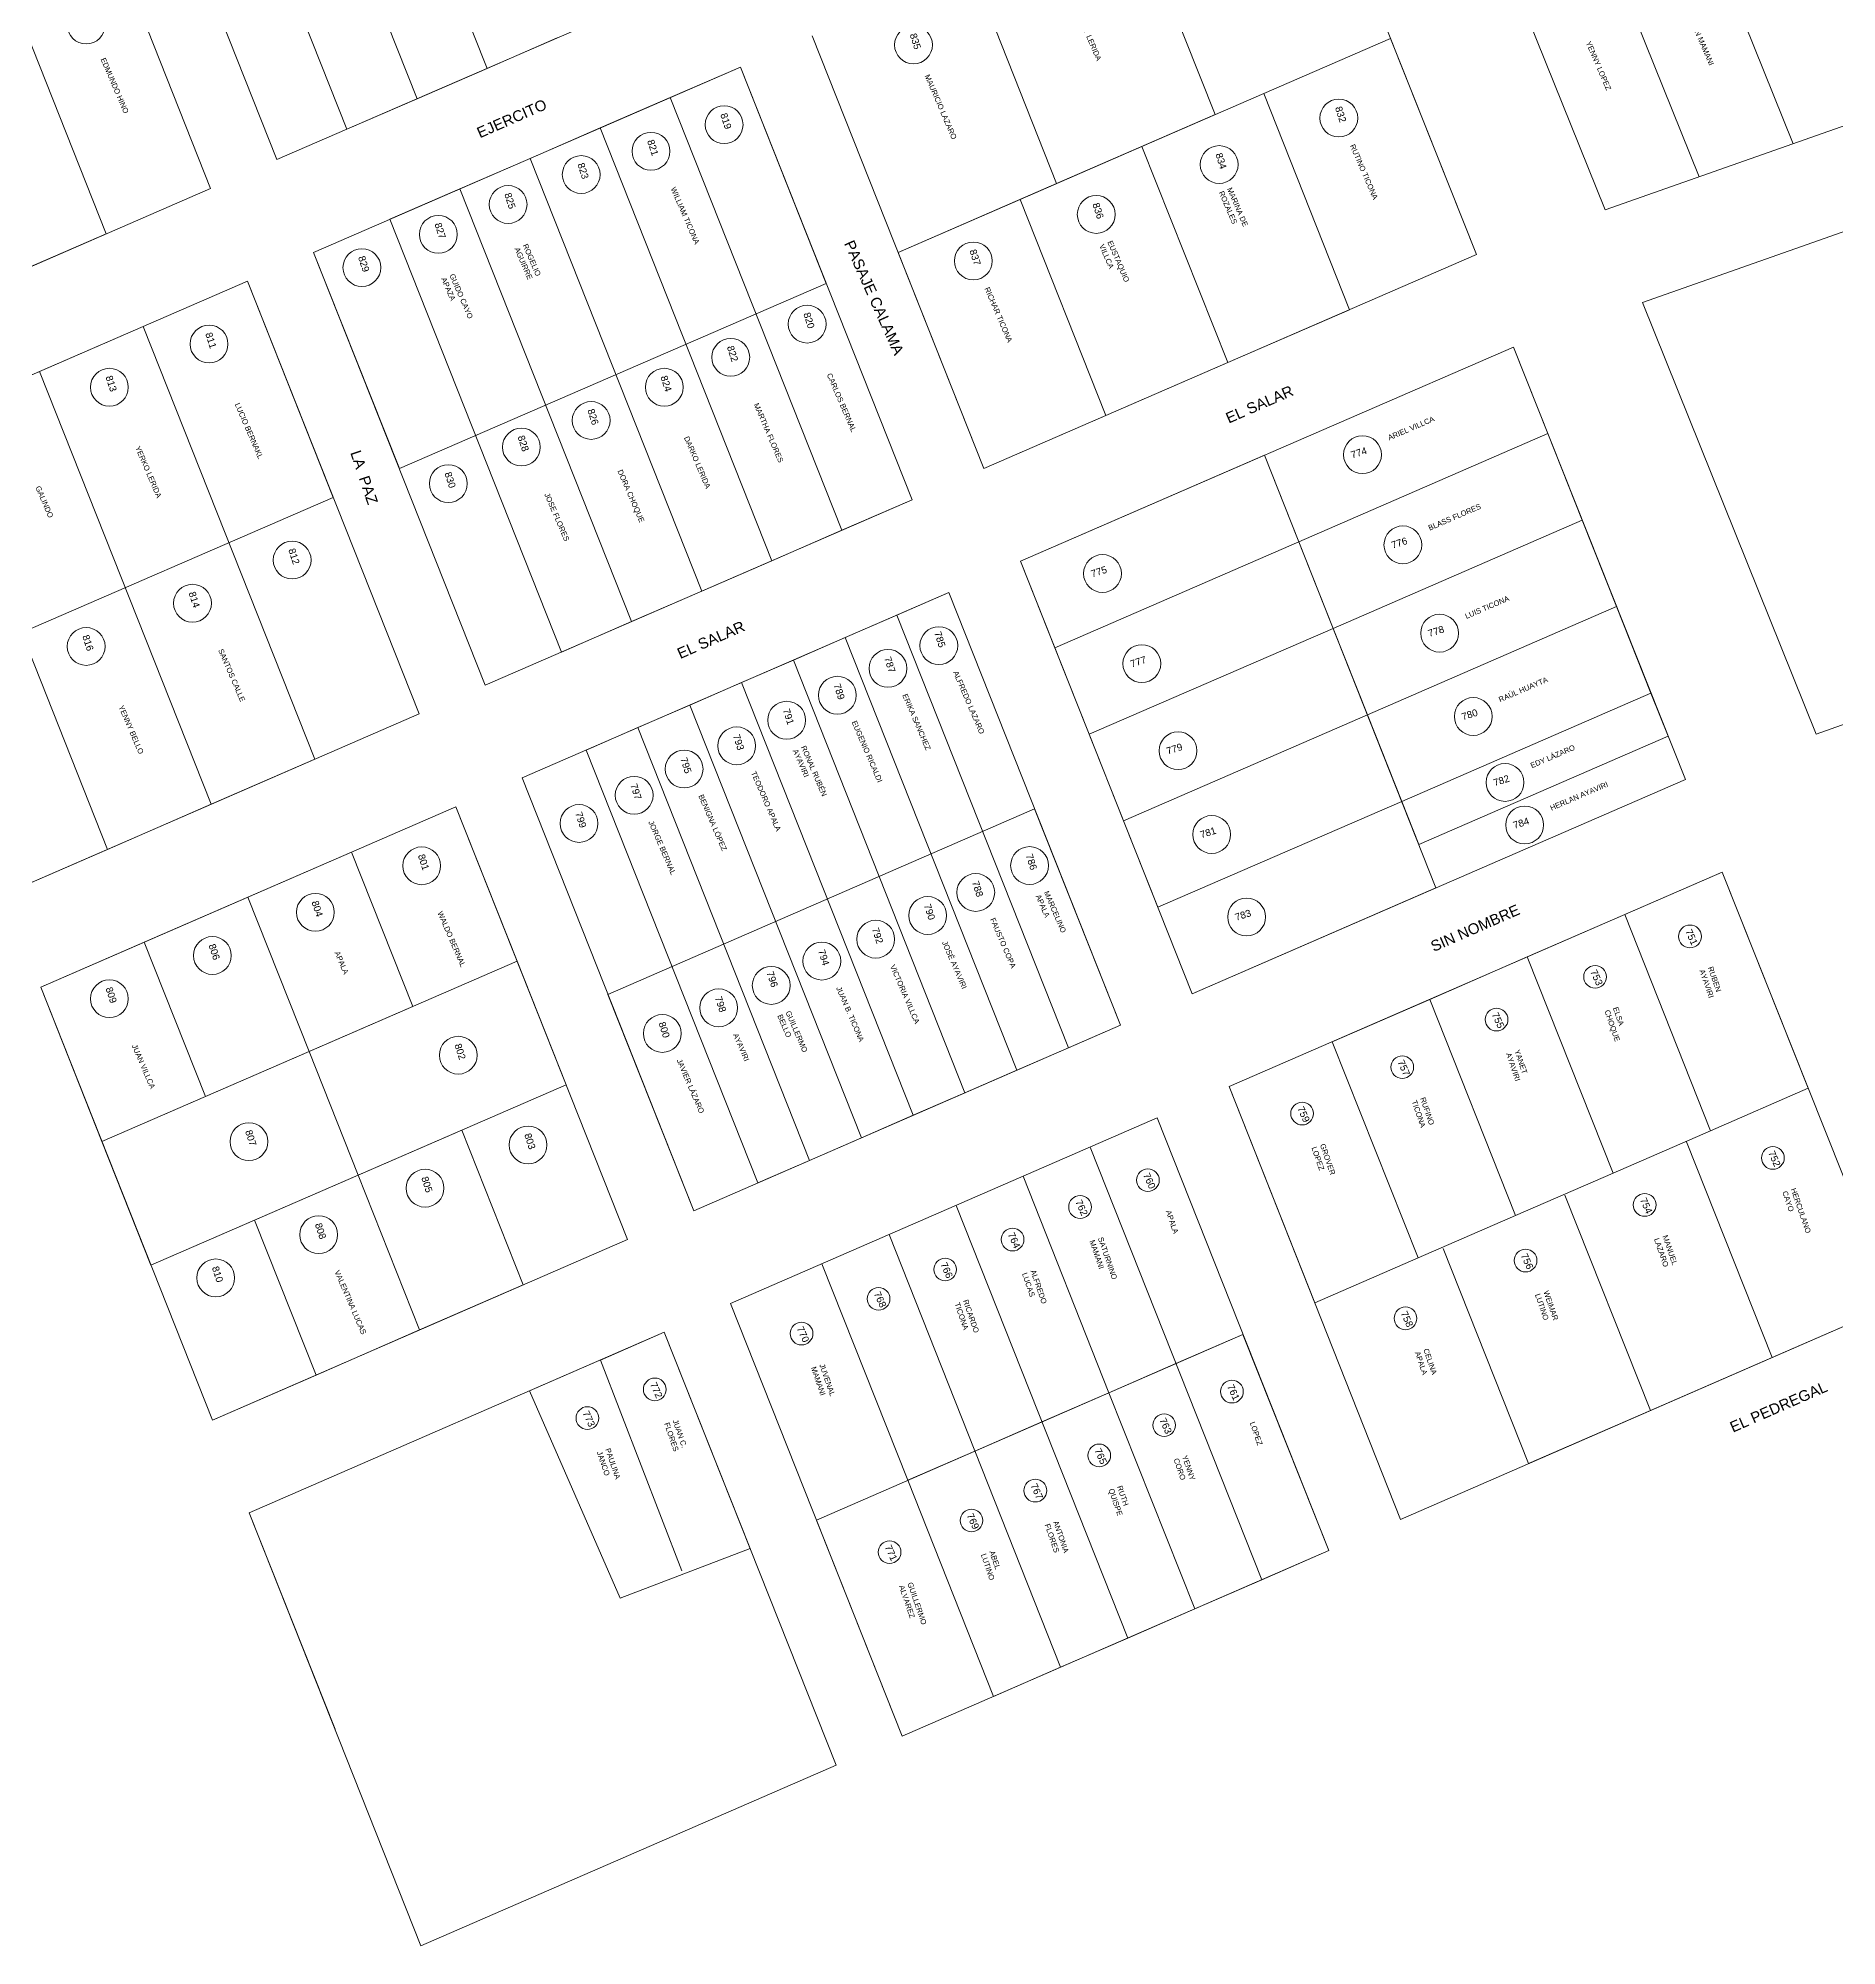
# Model space of a CAD drawing. Header units: metres. Extents: x 577726 to 579252, y 7804053 to 7806277.
# Drawn here: x 578415.8 to 578851.2, y 7804053.4 to 7804515.1 of the extents above; entities that cross this region are included whole.
import ezdxf

# ---------------------------------------------------------------- set-up
doc = ezdxf.new("R2010")
doc.units = ezdxf.units.M
doc.layers.add('CODIGOS', color=80, linetype='Continuous', lineweight=20)
doc.layers.add('V-NODE-TEXT', color=11, linetype='Continuous', lineweight=60)
doc.styles.get("Standard").update_dxf_attribs({"font": 'simplex.shx'})

msp = doc.modelspace()

# ---------------------------------------------------------------- linework, layer by layer
at = {"layer": 'CODIGOS', "linetype": 'Continuous', "lineweight": 5}
for centre, radius in [((578427.4, 7804518.29), 4.58), ((578627.69, 7804513.46), 4.58), ((578581.84, 7804494.16), 4.58), ((578730.65, 7804495.77), 4.58), ((578564.14, 7804487.72), 4.58), ((578701.69, 7804484.51), 4.58), ((578547.25, 7804482.09), 4.58), ((578529.55, 7804474.85), 4.58), ((578671.93, 7804472.44), 4.58), ((578512.66, 7804467.61), 4.58), ((578642.17, 7804461.18), 4.58), ((578494.16, 7804459.57), 4.58), ((578601.95, 7804445.89), 4.58), ((578457.16, 7804441.07), 4.58), ((578583.45, 7804437.85), 4.58), ((578433.03, 7804430.61), 4.58), ((578567.36, 7804430.61), 4.58), ((578549.66, 7804422.57), 4.58), ((578532.77, 7804416.13), 4.58), ((578736.38, 7804414.29), 4.58), ((578515.08, 7804407.28), 4.58), ((578746.16, 7804392.46), 4.58), ((578477.27, 7804388.78), 4.58), ((578673.44, 7804385.52), 4.58), ((578453.14, 7804378.33), 4.58), ((578633.83, 7804368.07), 4.58), ((578755.06, 7804371.08), 4.58), ((578427.4, 7804367.87), 4.58), ((578682.97, 7804363.71), 4.58), ((578621.51, 7804362.56), 4.58), ((578609.26, 7804356.06), 4.58), ((578596.99, 7804350.01), 4.58), ((578763.2, 7804350.92), 4.58), ((578584.89, 7804343.81), 4.58), ((578691.73, 7804342.63), 4.58), ((578572.16, 7804338.2), 4.58), ((578560.06, 7804331.85), 4.58), ((578770.89, 7804334.95), 4.58), ((578546.72, 7804325.03), 4.58), ((578699.88, 7804322.36), 4.58), ((578775.65, 7804324.66), 4.58), ((578508.64, 7804314.78), 4.58), ((578655.79, 7804314.84), 4.58), ((578642.76, 7804308.33), 4.58), ((578482.9, 7804303.52), 4.58), ((578631.13, 7804302.75), 4.58), ((578708.33, 7804302.39), 4.58), ((578618.55, 7804297.01), 4.58), ((578815.67, 7804297.69), 2.75), ((578457.96, 7804293.06), 4.58), ((578605.5, 7804291.71), 4.58), ((578593.25, 7804285.82), 4.58), ((578792.69, 7804287.9), 2.75), ((578433.03, 7804282.6), 4.58), ((578580.53, 7804280.4), 4.58), ((578768.84, 7804277.55), 2.75), ((578566.88, 7804274.2), 4.58), ((578517.49, 7804268.93), 4.58), ((578746.02, 7804266.04), 2.75), ((578721.77, 7804254.81), 2.75), ((578466.81, 7804248.01), 4.58), ((578534.38, 7804247.21), 4.58), ((578835.74, 7804244.06), 2.75), ((578509.44, 7804236.75), 4.58), ((578684.43, 7804238.69), 2.75), ((578668.01, 7804232.19), 2.75), ((578804.7, 7804232.69), 2.75), ((578483.7, 7804225.49), 4.58), ((578651.68, 7804224.31), 2.75), ((578775.87, 7804219.23), 2.75), ((578458.77, 7804215.03), 4.58), ((578635.35, 7804217.07), 2.75), ((578619.24, 7804209.96), 2.75), ((578746.79, 7804205.24), 2.75), ((578600.59, 7804201.55), 2.75), ((578565.06, 7804188.04), 2.75), ((578704.78, 7804187.51), 2.75), ((578548.74, 7804181.09), 2.75), ((578688.38, 7804179.38), 2.75), ((578672.65, 7804172.06), 2.75), ((578657.18, 7804163.54), 2.75), ((578641.73, 7804156.31), 2.75), ((578621.9, 7804148.65), 2.75)]:
    msp.add_circle(centre, radius, dxfattribs=at)
at = {"layer": 'V-NODE-TEXT', "lineweight": 5}
for p, q in [((578524.48, 7804507.79), (578481.53, 7804616.09)), ((578464.16, 7804609.72), (578507.51, 7804500.43)), ((578490.54, 7804493.06), (578446.79, 7804603.35)), ((578473.56, 7804485.7), (578429.42, 7804596.99)), ((578413, 7804590.97), (578457.52, 7804478.74)), ((578753.08, 7804577.99), (578795.14, 7804473.52)), ((578722.38, 7804567.37), (578764, 7804462.73)), ((578700.7, 7804496.6), (578679.93, 7804548.95)), ((578819.65, 7804541.75), (578840.67, 7804489.54)), ((578576.88, 7804530.53), (578473.56, 7804485.7)), ((578662.33, 7804479.93), (578641.56, 7804532.3)), ((578796.88, 7804533.75), (578817.9, 7804481.53)), ((578409.4, 7804525.42), (578432.26, 7804467.78)), ((578524.48, 7804507.79), (578541.45, 7804515.16)), ((578644.73, 7804410.92), (578603.19, 7804515.65)), ((578712.5, 7804501.72), (578743.19, 7804515.05)), ((578764, 7804462.73), (578743.19, 7804515.05)), ((578795.14, 7804473.52), (578912.87, 7804514.95)), ((578585.79, 7804508.09), (578482.47, 7804463.25)), ((578507.51, 7804500.43), (578524.48, 7804507.79)), ((578585.79, 7804508.09), (578568.81, 7804500.73)), ((578585.79, 7804508.09), (578627.33, 7804403.36)), ((578585.79, 7804508.09), (578606.55, 7804455.75)), ((578490.54, 7804493.06), (578507.51, 7804500.43)), ((578568.81, 7804500.73), (578551.84, 7804493.36)), ((578610.36, 7804395.99), (578568.81, 7804500.73)), ((578682.99, 7804488.9), (578712.5, 7804501.72)), ((578712.5, 7804501.72), (578733.26, 7804449.38)), ((578473.56, 7804485.7), (578490.54, 7804493.06)), ((578551.84, 7804493.36), (578534.87, 7804485.99)), ((578593.39, 7804388.62), (578551.84, 7804493.36)), ((578662.33, 7804479.93), (578700.7, 7804496.6)), ((578804.15, 7804451.14), (578922.39, 7804492.77)), ((578653.48, 7804476.08), (578682.99, 7804488.9)), ((578682.99, 7804488.9), (578703.75, 7804436.56)), ((578534.87, 7804485.99), (578517.9, 7804478.63)), ((578576.42, 7804381.25), (578534.87, 7804485.99)), ((578623.97, 7804463.26), (578662.33, 7804479.93)), ((578457.52, 7804478.74), (578357, 7804435.11)), ((578517.9, 7804478.63), (578500.93, 7804471.26)), ((578559.45, 7804373.88), (578517.9, 7804478.63)), ((578623.97, 7804463.26), (578653.48, 7804476.08)), ((578653.48, 7804476.08), (578674.24, 7804423.74)), ((578500.93, 7804471.26), (578542.48, 7804366.51)), ((578407.18, 7804456.89), (578432.26, 7804467.78)), ((578524.03, 7804358.49), (578482.47, 7804463.25)), ((578482.47, 7804463.25), (578503.23, 7804410.91)), ((578644.73, 7804410.92), (578623.97, 7804463.26)), ((578764, 7804462.73), (578644.73, 7804410.92)), ((578466.43, 7804456.29), (578365.91, 7804412.66)), ((578466.43, 7804456.29), (578507.99, 7804351.53)), ((578466.43, 7804456.29), (578487.19, 7804403.95)), ((578503.23, 7804410.91), (578606.55, 7804455.75)), ((578804.15, 7804451.14), (578846.21, 7804346.67)), ((578703.75, 7804436.56), (578733.26, 7804449.38)), ((578416.08, 7804434.44), (578441.17, 7804445.33)), ((578482.74, 7804340.56), (578441.17, 7804445.33)), ((578772.92, 7804440.31), (578653.63, 7804388.48)), ((578772.92, 7804440.31), (578814.55, 7804335.67)), ((578772.92, 7804440.31), (578781.25, 7804419.38)), ((578390.99, 7804423.55), (578416.08, 7804434.44)), ((578416.08, 7804434.44), (578457.65, 7804329.66)), ((578674.24, 7804423.74), (578703.75, 7804436.56)), ((578390.99, 7804423.55), (578432.57, 7804318.76)), ((578644.73, 7804410.92), (578674.24, 7804423.74)), ((578720.96, 7804393.19), (578781.25, 7804419.38)), ((578781.25, 7804419.38), (578789.57, 7804398.45)), ((578653.63, 7804388.48), (578712.65, 7804414.13)), ((578754.18, 7804309.42), (578712.65, 7804414.13)), ((578712.65, 7804414.13), (578720.96, 7804393.19)), ((578487.19, 7804403.95), (578386.67, 7804360.32)), ((578627.33, 7804403.36), (578524.03, 7804358.49)), ((578627.33, 7804403.36), (578610.36, 7804395.99)), ((578610.36, 7804395.99), (578593.39, 7804388.62)), ((578729.26, 7804372.25), (578789.57, 7804398.45)), ((578789.57, 7804398.45), (578797.9, 7804377.53)), ((578720.96, 7804393.19), (578661.93, 7804367.55)), ((578720.96, 7804393.19), (578729.26, 7804372.25)), ((578593.39, 7804388.62), (578576.42, 7804381.25)), ((578695.17, 7804283.76), (578653.63, 7804388.48)), ((578653.63, 7804388.48), (578661.93, 7804367.55)), ((578846.21, 7804346.67), (578966.82, 7804389.29)), ((578532.93, 7804336.04), (578636.23, 7804380.92)), ((578576.42, 7804381.25), (578559.45, 7804373.88)), ((578636.23, 7804380.92), (578623.69, 7804375.47)), ((578636.23, 7804380.92), (578677.77, 7804276.19)), ((578737.57, 7804351.32), (578797.9, 7804377.53)), ((578797.9, 7804377.53), (578806.22, 7804356.6)), ((578559.45, 7804373.88), (578542.48, 7804366.51)), ((578623.69, 7804375.47), (578611.14, 7804370.02)), ((578623.69, 7804375.47), (578665.23, 7804270.74)), ((578611.14, 7804370.02), (578598.6, 7804364.57)), ((578611.14, 7804370.02), (578652.69, 7804265.29)), ((578729.26, 7804372.25), (578670.24, 7804346.61)), ((578729.26, 7804372.25), (578737.57, 7804351.32)), ((578598.6, 7804364.57), (578586.06, 7804359.13)), ((578598.6, 7804364.57), (578640.15, 7804259.83)), ((578661.93, 7804367.55), (578670.24, 7804346.61)), ((578586.06, 7804359.13), (578573.52, 7804353.68)), ((578586.06, 7804359.13), (578627.61, 7804254.38)), ((578806.22, 7804356.6), (578745.87, 7804330.38)), ((578806.22, 7804356.6), (578810.38, 7804346.13)), ((578507.99, 7804351.53), (578407.48, 7804307.87)), ((578573.52, 7804353.68), (578560.98, 7804348.23)), ((578573.52, 7804353.68), (578615.07, 7804248.93)), ((578737.57, 7804351.32), (578678.54, 7804325.67)), ((578737.57, 7804351.32), (578745.87, 7804330.38)), ((578560.98, 7804348.23), (578548.43, 7804342.78)), ((578560.98, 7804348.23), (578602.53, 7804243.47)), ((578670.24, 7804346.61), (578678.54, 7804325.67)), ((578810.38, 7804346.13), (578750.02, 7804319.91)), ((578457.65, 7804329.66), (578482.74, 7804340.56)), ((578548.43, 7804342.78), (578589.99, 7804238.02)), ((578574.49, 7804231.28), (578532.93, 7804336.04)), ((578814.55, 7804335.67), (578695.17, 7804283.76)), ((578416.39, 7804285.41), (578516.9, 7804329.08)), ((578432.57, 7804318.76), (578457.65, 7804329.66)), ((578558.46, 7804224.31), (578516.9, 7804329.08)), ((578516.9, 7804329.08), (578531.73, 7804291.69)), ((578657.01, 7804328.53), (578553.73, 7804283.62)), ((578677.77, 7804276.19), (578657.01, 7804328.53)), ((578745.87, 7804330.38), (578686.85, 7804304.74)), ((578745.87, 7804330.38), (578750.02, 7804319.91)), ((578678.54, 7804325.67), (578686.85, 7804304.74)), ((578407.48, 7804307.87), (578432.57, 7804318.76)), ((578466.56, 7804307.21), (578491.65, 7804318.11)), ((578491.65, 7804318.11), (578506.48, 7804280.72)), ((578704.07, 7804261.32), (578823.47, 7804313.25)), ((578823.47, 7804313.25), (578799.86, 7804302.98)), ((578823.47, 7804313.25), (578865.09, 7804208.61)), ((578823.47, 7804313.25), (578844.28, 7804260.93)), ((578695.17, 7804283.76), (578754.18, 7804309.42)), ((578441.48, 7804296.31), (578466.56, 7804307.21)), ((578481.39, 7804269.82), (578466.56, 7804307.21)), ((578799.86, 7804302.98), (578776.26, 7804292.71)), ((578799.86, 7804302.98), (578820.67, 7804250.66)), ((578416.39, 7804285.41), (578441.48, 7804296.31)), ((578456.31, 7804258.93), (578441.48, 7804296.31)), ((578531.73, 7804291.69), (578431.23, 7804248.03)), ((578531.73, 7804291.69), (578543.59, 7804261.78)), ((578776.26, 7804292.71), (578752.65, 7804282.45)), ((578776.26, 7804292.71), (578797.07, 7804240.4)), ((578416.39, 7804285.41), (578457.97, 7804180.62)), ((578416.39, 7804285.41), (578431.23, 7804248.03)), ((578481.39, 7804269.82), (578506.48, 7804280.72)), ((578574.49, 7804231.28), (578553.73, 7804283.62)), ((578752.65, 7804282.45), (578729.05, 7804272.18)), ((578752.65, 7804282.45), (578773.46, 7804230.13)), ((578677.77, 7804276.19), (578574.49, 7804231.28)), ((578677.77, 7804276.19), (578665.23, 7804270.74)), ((578729.05, 7804272.18), (578749.86, 7804219.86)), ((578456.31, 7804258.93), (578481.39, 7804269.82)), ((578493.26, 7804239.92), (578481.39, 7804269.82)), ((578665.23, 7804270.74), (578652.69, 7804265.29)), ((578443.09, 7804218.12), (578543.59, 7804261.78)), ((578652.69, 7804265.29), (578640.15, 7804259.83)), ((578431.23, 7804248.03), (578456.31, 7804258.93)), ((578640.15, 7804259.83), (578627.61, 7804254.38)), ((578745.61, 7804156.59), (578704.07, 7804261.32)), ((578704.07, 7804261.32), (578724.83, 7804208.98)), ((578844.28, 7804260.93), (578820.67, 7804250.66)), ((578686.67, 7804253.75), (578583.4, 7804208.83)), ((578627.61, 7804254.38), (578615.07, 7804248.93)), ((578686.67, 7804253.75), (578728.21, 7804149.02)), ((578431.23, 7804248.03), (578443.09, 7804218.12)), ((578493.26, 7804239.92), (578518.35, 7804250.81)), ((578518.35, 7804250.81), (578533.22, 7804213.33)), ((578615.07, 7804248.93), (578602.53, 7804243.47)), ((578820.67, 7804250.66), (578797.07, 7804240.4)), ((578814.81, 7804248), (578835.59, 7804195.76)), ((578602.53, 7804243.47), (578589.99, 7804238.02)), ((578670.44, 7804246.69), (578711.99, 7804141.96)), ((578468.18, 7804229.02), (578493.26, 7804239.92)), ((578493.26, 7804239.92), (578508.13, 7804202.43)), ((578675, 7804187.23), (578654.22, 7804239.64)), ((578797.07, 7804240.4), (578773.46, 7804230.13)), ((578806.09, 7804182.92), (578785.35, 7804235.08)), ((578637.99, 7804232.58), (578679.54, 7804127.83)), ((578773.46, 7804230.13), (578749.86, 7804219.86)), ((578443.09, 7804218.12), (578468.18, 7804229.02)), ((578468.18, 7804229.02), (578483.05, 7804191.52)), ((578663.31, 7804120.77), (578621.76, 7804225.52)), ((578558.46, 7804224.31), (578457.97, 7804180.62)), ((578755.88, 7804222.16), (578776.59, 7804170.08)), ((578626.32, 7804166.04), (578605.53, 7804218.46)), ((578749.86, 7804219.86), (578724.83, 7804208.98)), ((578508.13, 7804202.43), (578533.22, 7804213.33)), ((578624.96, 7804104.07), (578583.4, 7804208.83)), ((578865.09, 7804208.61), (578745.61, 7804156.59)), ((578865.09, 7804208.61), (578745.61, 7804156.59)), ((578865.09, 7804208.61), (578835.59, 7804195.76)), ((578567.37, 7804201.86), (578466.88, 7804158.16)), ((578483.05, 7804191.52), (578508.13, 7804202.43)), ((578567.37, 7804201.86), (578537.86, 7804189.03)), ((578567.37, 7804201.86), (578608.93, 7804097.09)), ((578567.37, 7804201.86), (578588.13, 7804149.52)), ((578604.2, 7804156.41), (578707.45, 7804201.36)), ((578707.45, 7804201.36), (578691.23, 7804194.3)), ((578728.21, 7804149.02), (578707.45, 7804201.36)), ((578691.23, 7804194.3), (578675, 7804187.23)), ((578835.59, 7804195.76), (578806.09, 7804182.92)), ((578457.97, 7804180.62), (578483.05, 7804191.52)), ((578675, 7804187.23), (578658.78, 7804180.17)), ((578675, 7804187.23), (578695.76, 7804134.89)), ((578658.78, 7804180.17), (578642.55, 7804173.11)), ((578806.09, 7804182.92), (578776.59, 7804170.08)), ((578642.55, 7804173.11), (578626.32, 7804166.04)), ((578626.32, 7804166.04), (578647.08, 7804113.7)), ((578508.46, 7804053.36), (578466.88, 7804158.16)), ((578466.88, 7804158.16), (578487.65, 7804105.82)), ((578624.96, 7804104.07), (578604.2, 7804156.41)), ((578728.21, 7804149.02), (578624.96, 7804104.07)), ((578728.21, 7804149.02), (578624.96, 7804104.07)), ((578728.21, 7804149.02), (578711.99, 7804141.96)), ((578711.99, 7804141.96), (578695.76, 7804134.89)), ((578695.76, 7804134.89), (578679.54, 7804127.83)), ((578679.54, 7804127.83), (578663.31, 7804120.77)), ((578663.31, 7804120.77), (578647.08, 7804113.7)), ((578608.93, 7804097.09), (578508.46, 7804053.36)), ((578608.93, 7804097.09), (578508.46, 7804053.36))]:
    msp.add_line(p, q, dxfattribs=at)
at = {"layer": 'V-NODE-TEXT', "lineweight": 5, "flags": 128}
for points in [[(578567.37, 7804201.86), (578534.7, 7804187.66), (578556.67, 7804137.51), (578588.13, 7804149.52)], [(578567.37, 7804201.86), (578551.9, 7804195.13), (578571.61, 7804144.11), (578571.61, 7804144.11)]]:
    msp.add_lwpolyline(points, dxfattribs=at)

# ---------------------------------------------------------------- texts
at = {"layer": 'CODIGOS', "linetype": 'Continuous', "lineweight": 5, "attachment_point": 1}
for s, insert, char_height, width, rotation in [('{\\fArial|b0|i0|c0|p34;LUCY LERIDA}', (578668.55, 7804520.97), 1.3031, 16.1023, 293.2721), ('{\\fArial|b0|i0|c0|p34;VALENTIN MAMANI}', (578814.95, 7804524.19), 1.3031, 16.1023, 293.2721), ('{\\fArial|b0|i0|c0|p34; 835}', (578628.16, 7804517.11), 1.6941, 5.335, 287.8237), ('{\\fArial|b0|i0|c0|p34;YENNY LOPEZ}', (578791.62, 7804514.54), 1.3031, 16.1023, 293.2721), ('{\\fArial|b0|i0|c0|p34;EDMUNDO HINO}', (578432.06, 7804510.52), 1.3031, 16.1023, 293.2721), ('{\\fArial|b0|i0|c0|p34;MAURICIO LAZARO}', (578631.55, 7804506.49), 1.3031, 16.1023, 293.2721), ('{\\fArial|b0|i0|c0|p34;EJERCITO}', (578521.67, 7804493.24), 2.6062, 32.2047, 23.6699), ('{\\fArial|b0|i0|c0|p34; 832}', (578731.12, 7804499.41), 1.6941, 5.335, 287.8237), ('{\\fArial|b0|i0|c0|p34; 819}', (578582.3, 7804497.8), 1.6941, 5.335, 287.8237), ('{\\fArial|b0|i0|c0|p34; 821}', (578564.61, 7804491.37), 1.6941, 5.335, 287.8237), ('{\\fArial|b0|i0|c0|p34;RUTINO TICONA}', (578734.51, 7804489.6), 1.3031, 16.1023, 293.2721), ('{\\fArial|b0|i0|c0|p34; 823}', (578547.72, 7804485.74), 1.6941, 5.335, 287.8237), ('{\\fArial|b0|i0|c0|p34; 834}', (578702.16, 7804488.15), 1.6941, 5.335, 287.8237), ('{\\fArial|b0|i0|c0|p34;WILLIAM TICONA}', (578570.06, 7804479.23), 1.3031, 16.1023, 293.2721), ('{\\fArial|b0|i0|c0|p34;MARINA DE ROZALES}', (578704.75, 7804479.14), 1.3031, 16.1023, 293.2721), ('{\\fArial|b0|i0|c0|p34; 825}', (578530.02, 7804478.5), 1.6941, 5.335, 287.8237), ('{\\fArial|b0|i0|c0|p34; 836}', (578672.4, 7804476.09), 1.6941, 5.335, 287.8237), ('{\\fArial|b0|i0|c0|p34; 827}', (578513.13, 7804471.26), 1.6941, 5.335, 287.8237), ('{\\fArial|b0|i0|c0|p34;ROGELIO AGUIRRE}', (578534.26, 7804465.49), 1.3031, 16.1023, 293.2721), ('{\\fArial|b0|i0|c0|p34;PASAJE CALAMA}', (578613.21, 7804466.5), 2.6062, 32.2047, 294.1916), ('{\\fArial|b0|i0|c0|p34;EUSTAQUIO VILLCA}', (578675.79, 7804466.27), 1.3031, 16.1023, 293.2721), ('{\\fArial|b0|i0|c0|p34; 829}', (578494.63, 7804463.22), 1.6941, 5.335, 287.8237), ('{\\fArial|b0|i0|c0|p34; 837}', (578642.63, 7804464.82), 1.6941, 5.335, 287.8237), ('{\\fArial|b0|i0|c0|p34;GUIDO CAYO APAZA}', (578516.52, 7804458.23), 1.3031, 16.1023, 293.2721), ('{\\fArial|b0|i0|c0|p34;RICHAR TICONA}', (578646.03, 7804455.01), 1.3031, 16.1023, 293.2721), ('{\\fArial|b0|i0|c0|p34; 820}', (578602.41, 7804449.54), 1.6941, 5.335, 287.8237), ('{\\fArial|b0|i0|c0|p34; 811}', (578457.62, 7804444.71), 1.6941, 5.335, 287.8237), ('{\\fArial|b0|i0|c0|p34; 822}', (578583.91, 7804441.5), 1.6941, 5.335, 287.8237), ('{\\fArial|b0|i0|c0|p34; 813}', (578433.49, 7804434.26), 1.6941, 5.335, 287.8237), ('{\\fArial|b0|i0|c0|p34; 824}', (578567.83, 7804434.26), 1.6941, 5.335, 287.8237), ('{\\fArial|b0|i0|c0|p34;CARLOS BERNAL}', (578607.86, 7804434.18), 1.3031, 16.1023, 293.2721), ('{\\fArial|b0|i0|c0|p34;EL SALAR}', (578702.96, 7804424.18), 2.6062, 32.2047, 23.6699), ('{\\fArial|b0|i0|c0|p34;LUCIO BERNAKL}', (578464.56, 7804427), 1.3031, 16.1023, 293.2721), ('{\\fArial|b0|i0|c0|p34; 826}', (578550.13, 7804426.21), 1.6941, 5.335, 287.8237), ('{\\fArial|b0|i0|c0|p34;MARTHA FLORES}', (578590.17, 7804426.94), 1.3031, 16.1023, 293.2721), ('{\\fArial|b0|i0|c0|p34;ARIEL VILLCA}', (578742.36, 7804418.92), 1.3031, 16.1023, 23.2721), ('{\\fArial|b0|i0|c0|p34; 828}', (578533.24, 7804419.78), 1.6941, 5.335, 287.8237), ('{\\fArial|b0|i0|c0|p34;DARKO LERIDA}', (578573.28, 7804418.9), 1.3031, 16.1023, 293.2721), ('{\\fArial|b0|i0|c0|p34;YERKO LERIDA}', (578440.42, 7804416.54), 1.3031, 16.1023, 293.2721), ('{\\fArial|b0|i0|c0|p34;LA  PAZ}', (578493.79, 7804415.62), 2.6062, 32.2047, 288.5703), ('{\\fArial|b0|i0|c0|p34; 774}', (578732.73, 7804414.76), 1.6941, 5.335, 17.8237), ('{\\fArial|b0|i0|c0|p34; 830}', (578515.54, 7804410.93), 1.6941, 5.335, 287.8237), ('{\\fArial|b0|i0|c0|p34;DORA CHOQUE}', (578557.19, 7804410.85), 1.3031, 16.1023, 293.2721), ('{\\fArial|b0|i0|c0|p34;GALINDO}', (578416.29, 7804406.89), 1.3031, 16.1023, 293.2721), ('{\\fArial|b0|i0|c0|p34;JOSE FLORES}', (578539.49, 7804405.22), 1.3031, 16.1023, 293.2721), ('{\\fArial|b0|i0|c0|p34;BLASS FLORES}', (578752.14, 7804397.09), 1.3031, 16.1023, 23.2721), ('{\\fArial|b0|i0|c0|p34; 812}', (578477.73, 7804392.43), 1.6941, 5.335, 287.8237), ('{\\fArial|b0|i0|c0|p34; 776}', (578742.52, 7804392.93), 1.6941, 5.335, 17.8237), ('{\\fArial|b0|i0|c0|p34; 775}', (578669.8, 7804385.98), 1.6941, 5.335, 17.8237), ('{\\fArial|b0|i0|c0|p34; 814}', (578453.6, 7804381.97), 1.6941, 5.335, 287.8237), ('{\\fArial|b0|i0|c0|p34;LUIS TICONA}', (578761.04, 7804375.71), 1.3031, 16.1023, 23.2721), ('{\\fArial|b0|i0|c0|p34;EL SALAR}', (578570.17, 7804367.19), 2.6062, 32.2047, 23.6699), ('{\\fArial|b0|i0|c0|p34; 778}', (578751.41, 7804371.55), 1.6941, 5.335, 17.8237), ('{\\fArial|b0|i0|c0|p34; 816}', (578427.86, 7804371.51), 1.6941, 5.335, 287.8237), ('{\\fArial|b0|i0|c0|p34;785}', (578634.3, 7804371.71), 1.6941, 5.335, 287.8237), ('{\\fArial|b0|i0|c0|p34;SANTOS CALLE}', (578460.53, 7804367.47), 1.3031, 16.1023, 293.2721), ('{\\fArial|b0|i0|c0|p34; 787}', (578621.98, 7804366.21), 1.6941, 5.335, 287.8237), ('{\\fArial|b0|i0|c0|p34; 777}', (578679.33, 7804364.18), 1.6941, 5.335, 17.8237), ('{\\fArial|b0|i0|c0|p34; 789}', (578609.73, 7804359.7), 1.6941, 5.335, 287.8237), ('{\\fArial|b0|i0|c0|p34;ALFREDO LAZARO}', (578638.46, 7804362.09), 1.3031, 16.1023, 293.2721), ('{\\fArial|b0|i0|c0|p34;RAÚL HUAYTA}', (578769.18, 7804355.54), 1.3031, 16.1023, 23.2721), ('{\\fArial|b0|i0|c0|p34;ERIKA SANCHEZ}', (578626.14, 7804356.58), 1.3031, 16.1023, 293.2721), ('{\\fArial|b0|i0|c0|p34;YENNY BELLO}', (578436.4, 7804353.8), 1.3031, 16.1023, 293.2721), ('{\\fArial|b0|i0|c0|p34; 791}', (578597.45, 7804353.65), 1.6941, 5.335, 287.8237), ('{\\fArial|b0|i0|c0|p34;EUGENIO RICALDI}', (578613.89, 7804350.08), 1.3031, 16.1023, 293.2721), ('{\\fArial|b0|i0|c0|p34; 780}', (578759.56, 7804351.38), 1.6941, 5.335, 17.8237), ('{\\fArial|b0|i0|c0|p34; 793}', (578585.36, 7804347.45), 1.6941, 5.335, 287.8237), ('{\\fArial|b0|i0|c0|p34; 795}', (578572.62, 7804341.85), 1.6941, 5.335, 287.8237), ('{\\fArial|b0|i0|c0|p34;RONAL RUBÉN AYAVIRI}', (578601.61, 7804344.03), 1.3031, 16.1023, 293.2721), ('{\\fArial|b0|i0|c0|p34; 779}', (578688.09, 7804343.09), 1.6941, 5.335, 17.8237), ('{\\fArial|b0|i0|c0|p34;EDY LÁZARO}', (578776.87, 7804339.57), 1.3031, 16.1023, 23.2721), ('{\\fArial|b0|i0|c0|p34;TEODORO APALA}', (578589.52, 7804337.83), 1.3031, 16.1023, 293.2721), ('{\\fArial|b0|i0|c0|p34; 782}', (578767.24, 7804335.41), 1.6941, 5.335, 17.8237), ('{\\fArial|b0|i0|c0|p34; 797}', (578560.52, 7804335.49), 1.6941, 5.335, 287.8237), ('{\\fArial|b0|i0|c0|p34;BENIGNA LÓPEZ}', (578576.78, 7804332.22), 1.3031, 16.1023, 293.2721), ('{\\fArial|b0|i0|c0|p34;HERLAN AYAVIRI}', (578781.63, 7804329.28), 1.3031, 16.1023, 23.2721), ('{\\fArial|b0|i0|c0|p34; 799}', (578547.18, 7804328.67), 1.6941, 5.335, 287.8237), ('{\\fArial|b0|i0|c0|p34; 784}', (578772.01, 7804325.12), 1.6941, 5.335, 17.8237), ('{\\fArial|b0|i0|c0|p34;JORGE BERNAL}', (578564.68, 7804325.87), 1.3031, 16.1023, 293.2721), ('{\\fArial|b0|i0|c0|p34; 781}', (578696.23, 7804322.82), 1.6941, 5.335, 17.8237), ('{\\fArial|b0|i0|c0|p34; 801}', (578509.1, 7804318.42), 1.6941, 5.335, 287.8237), ('{\\fArial|b0|i0|c0|p34; 786}', (578656.26, 7804318.48), 1.6941, 5.335, 287.8237), ('{\\fArial|b0|i0|c0|p34; 788}', (578643.23, 7804311.97), 1.6941, 5.335, 287.8237), ('{\\fArial|b0|i0|c0|p34;MARCELINO APALA}', (578660.42, 7804308.86), 1.3031, 16.1023, 293.2721), ('{\\fArial|b0|i0|c0|p34; 804}', (578483.36, 7804307.16), 1.6941, 5.335, 287.8237), ('{\\fArial|b0|i0|c0|p34;WALDO BERNAL}', (578513.62, 7804303.93), 1.3031, 16.1023, 293.2721), ('{\\fArial|b0|i0|c0|p34; 790}', (578631.6, 7804306.39), 1.6941, 5.335, 287.8237), ('{\\fArial|b0|i0|c0|p34; 783}', (578704.69, 7804302.86), 1.6941, 5.335, 17.8237), ('{\\fArial|b0|i0|c0|p34;SIN NOMBRE}', (578752.57, 7804296.29), 2.6062, 32.2047, 23.6699), ('{\\fArial|b0|i0|c0|p34; 792}', (578619.01, 7804300.65), 1.6941, 5.335, 287.8237), ('{\\fArial|b0|i0|c0|p34;FAUSTO COPA}', (578647.39, 7804302.35), 1.3031, 16.1023, 293.2721), ('{\\fArial|b0|i0|c0|p34;751}', (578816.02, 7804299.67), 1.6941, 5.335, 294.126), ('{\\fArial|b0|i0|c0|p34; 806}', (578458.43, 7804296.71), 1.6941, 5.335, 287.8237), ('{\\fArial|b0|i0|c0|p34; 794}', (578605.97, 7804295.36), 1.6941, 5.335, 287.8237), ('{\\fArial|b0|i0|c0|p34;JOSÉ AYAVIRI}', (578635.76, 7804296.77), 1.3031, 16.1023, 293.2721), ('{\\fArial|b0|i0|c0|p34;APALA}', (578488.69, 7804294.27), 1.3031, 16.1023, 293.2721), ('{\\fArial|b0|i0|c0|p34;VICTORIA VILLCA}', (578623.17, 7804291.03), 1.3031, 16.1023, 293.2721), ('{\\fArial|b0|i0|c0|p34;753}', (578793.03, 7804289.88), 1.6941, 5.335, 294.126), ('{\\fArial|b0|i0|c0|p34;RUBEN AYAVIRI}', (578821.21, 7804290.56), 1.3031, 8.9247, 289.0123), ('{\\fArial|b0|i0|c0|p34; 809}', (578433.49, 7804286.25), 1.6941, 5.335, 287.8237), ('{\\fArial|b0|i0|c0|p34;796}', (578593.72, 7804289.47), 1.6941, 5.335, 287.8237), ('{\\fArial|b0|i0|c0|p34;JUAN B. TICONA}', (578610.13, 7804285.73), 1.3031, 16.1023, 293.2721), ('{\\fArial|b0|i0|c0|p34; 798}', (578581, 7804284.04), 1.6941, 5.335, 287.8237), ('{\\fArial|b0|i0|c0|p34;ELSA CHOQUE}', (578798.23, 7804280.77), 1.3031, 8.9247, 289.0123), ('{\\fArial|b0|i0|c0|p34; 800}', (578567.35, 7804277.85), 1.6941, 5.335, 287.8237), ('{\\fArial|b0|i0|c0|p34;GUILLERMO BELLO}', (578597.88, 7804279.84), 1.3031, 16.1023, 293.2721), ('{\\fArial|b0|i0|c0|p34;755}', (578769.18, 7804279.53), 1.6941, 5.335, 294.126), ('{\\fArial|b0|i0|c0|p34;JUAN VILLCA}', (578439.62, 7804271.75), 1.3031, 16.1023, 293.2721), ('{\\fArial|b0|i0|c0|p34; 802}', (578517.95, 7804272.57), 1.6941, 5.335, 287.8237), ('{\\fArial|b0|i0|c0|p34;AYAVIRI}', (578585.16, 7804274.42), 1.3031, 16.1023, 293.2721), ('{\\fArial|b0|i0|c0|p34;JAVIER LÁZARO}', (578571.51, 7804268.22), 1.3031, 16.1023, 293.2721), ('{\\fArial|b0|i0|c0|p34;757}', (578746.36, 7804268.02), 1.6941, 5.335, 294.126), ('{\\fArial|b0|i0|c0|p34;YANET AYAVIRI}', (578774.37, 7804270.42), 1.3031, 8.9247, 289.0123), ('{\\fArial|b0|i0|c0|p34;RUFINO TICONA}', (578751.55, 7804258.91), 1.3031, 8.9247, 289.0123), ('{\\fArial|b0|i0|c0|p34;759}', (578722.11, 7804256.78), 1.6941, 5.335, 294.126), ('{\\fArial|b0|i0|c0|p34; 807}', (578467.28, 7804251.66), 1.6941, 5.335, 287.8237), ('{\\fArial|b0|i0|c0|p34; 803}', (578534.85, 7804250.86), 1.6941, 5.335, 287.8237), ('{\\fArial|b0|i0|c0|p34;GROVER LOPEZ}', (578727.3, 7804247.67), 1.3031, 8.9247, 289.0123), ('{\\fArial|b0|i0|c0|p34;752}', (578836.08, 7804246.04), 1.6941, 5.335, 294.126), ('{\\fArial|b0|i0|c0|p34; 805}', (578509.91, 7804240.4), 1.6941, 5.335, 287.8237), ('{\\fArial|b0|i0|c0|p34;760}', (578684.77, 7804240.67), 1.6941, 5.335, 294.126), ('{\\fArial|b0|i0|c0|p34;762}', (578668.36, 7804234.17), 1.6941, 5.335, 294.126), ('{\\fArial|b0|i0|c0|p34;754}', (578805.04, 7804234.66), 1.6941, 5.335, 294.126), ('{\\fArial|b0|i0|c0|p34;HERCULANO CAYO}', (578841.27, 7804236.93), 1.3031, 8.9247, 289.0123), ('{\\fArial|b0|i0|c0|p34;APALA}', (578689.97, 7804231.56), 1.3031, 8.9247, 289.0123), ('{\\fArial|b0|i0|c0|p34; 808}', (578484.17, 7804229.14), 1.6941, 5.335, 287.8237), ('{\\fArial|b0|i0|c0|p34;764}', (578652.03, 7804226.28), 1.6941, 5.335, 294.126), ('{\\fArial|b0|i0|c0|p34;SATURNINO MAMANI}', (578673.55, 7804225.06), 1.3031, 8.9247, 289.0123), ('{\\fArial|b0|i0|c0|p34;MANUEL LAZARO}', (578810.23, 7804225.55), 1.3031, 8.9247, 289.0123), ('{\\fArial|b0|i0|c0|p34;756}', (578776.21, 7804221.2), 1.6941, 5.335, 294.126), ('{\\fArial|b0|i0|c0|p34; 810}', (578459.23, 7804218.68), 1.6941, 5.335, 287.8237), ('{\\fArial|b0|i0|c0|p34;VALENTINA LUCAS}', (578488.69, 7804217.05), 1.3031, 16.1023, 293.2721), ('{\\fArial|b0|i0|c0|p34;766}', (578635.69, 7804219.05), 1.6941, 5.335, 294.126), ('{\\fArial|b0|i0|c0|p34;ALFREDO LUCAS}', (578657.22, 7804217.17), 1.3031, 8.9247, 289.0123), ('{\\fArial|b0|i0|c0|p34;768}', (578619.59, 7804211.94), 1.6941, 5.335, 294.126), ('{\\fArial|b0|i0|c0|p34;WEIMAR LUTINO}', (578781.4, 7804212.09), 1.3031, 8.9247, 289.0123), ('{\\fArial|b0|i0|c0|p34;RICARDO TICONA}', (578640.88, 7804209.94), 1.3031, 8.9247, 289.0123), ('{\\fArial|b0|i0|c0|p34;758}', (578747.13, 7804207.22), 1.6941, 5.335, 294.126), ('{\\fArial|b0|i0|c0|p34;770}', (578600.93, 7804203.53), 1.6941, 5.335, 294.126), ('{\\fArial|b0|i0|c0|p34;CELINA APALA}', (578752.32, 7804198.11), 1.3031, 8.9247, 289.0123), ('{\\fArial|b0|i0|c0|p34;JUVENAL MAMANI}', (578606.12, 7804194.42), 1.3031, 8.9247, 289.0123), ('{\\fArial|b0|i0|c0|p34;772}', (578565.4, 7804190.02), 1.6941, 5.335, 294.126), ('{\\fArial|b0|i0|c0|p34;761}', (578705.12, 7804189.49), 1.6941, 5.335, 294.126), ('{\\fArial|b0|i0|c0|p34;EL PEDREGAL}', (578825.01, 7804179.94), 2.6062, 32.2047, 23.6699), ('{\\fArial|b0|i0|c0|p34;773}', (578549.08, 7804183.07), 1.6941, 5.335, 294.126), ('{\\fArial|b0|i0|c0|p34;JUAN C. FLORES}', (578570.59, 7804180.91), 1.3031, 8.9247, 289.0123), ('{\\fArial|b0|i0|c0|p34;763}', (578688.72, 7804181.36), 1.6941, 5.335, 294.126), ('{\\fArial|b0|i0|c0|p34;LOPEZ}', (578710.31, 7804180.38), 1.3031, 8.9247, 289.0123), ('{\\fArial|b0|i0|c0|p34;PAULINA JANCO}', (578554.27, 7804173.96), 1.3031, 8.9247, 289.0123), ('{\\fArial|b0|i0|c0|p34;765}', (578672.99, 7804174.03), 1.6941, 5.335, 294.126), ('{\\fArial|b0|i0|c0|p34;YENNY CORO}', (578693.91, 7804172.24), 1.3031, 8.9247, 289.0123), ('{\\fArial|b0|i0|c0|p34;767}', (578657.52, 7804165.51), 1.6941, 5.335, 294.126), ('{\\fArial|b0|i0|c0|p34;RUTH QUISPE}', (578678.18, 7804164.92), 1.3031, 8.9247, 289.0123), ('{\\fArial|b0|i0|c0|p34;769}', (578642.07, 7804158.28), 1.6941, 5.335, 294.126), ('{\\fArial|b0|i0|c0|p34;ANTONIA FLORES}', (578662.71, 7804156.4), 1.3031, 8.9247, 289.0123), ('{\\fArial|b0|i0|c0|p34;771}', (578622.24, 7804150.63), 1.6941, 5.335, 294.126), ('{\\fArial|b0|i0|c0|p34;ABEL LUTINO}', (578647.26, 7804149.17), 1.3031, 8.9247, 289.0123), ('{\\fArial|b0|i0|c0|p34;GUILLERMO ALVAREZ}', (578627.43, 7804141.51), 1.3031, 8.9247, 289.0123)]:
    msp.add_mtext(s, dxfattribs=dict(at, insert=insert, char_height=char_height, width=width, rotation=rotation))

doc.saveas('drawing.dxf')
